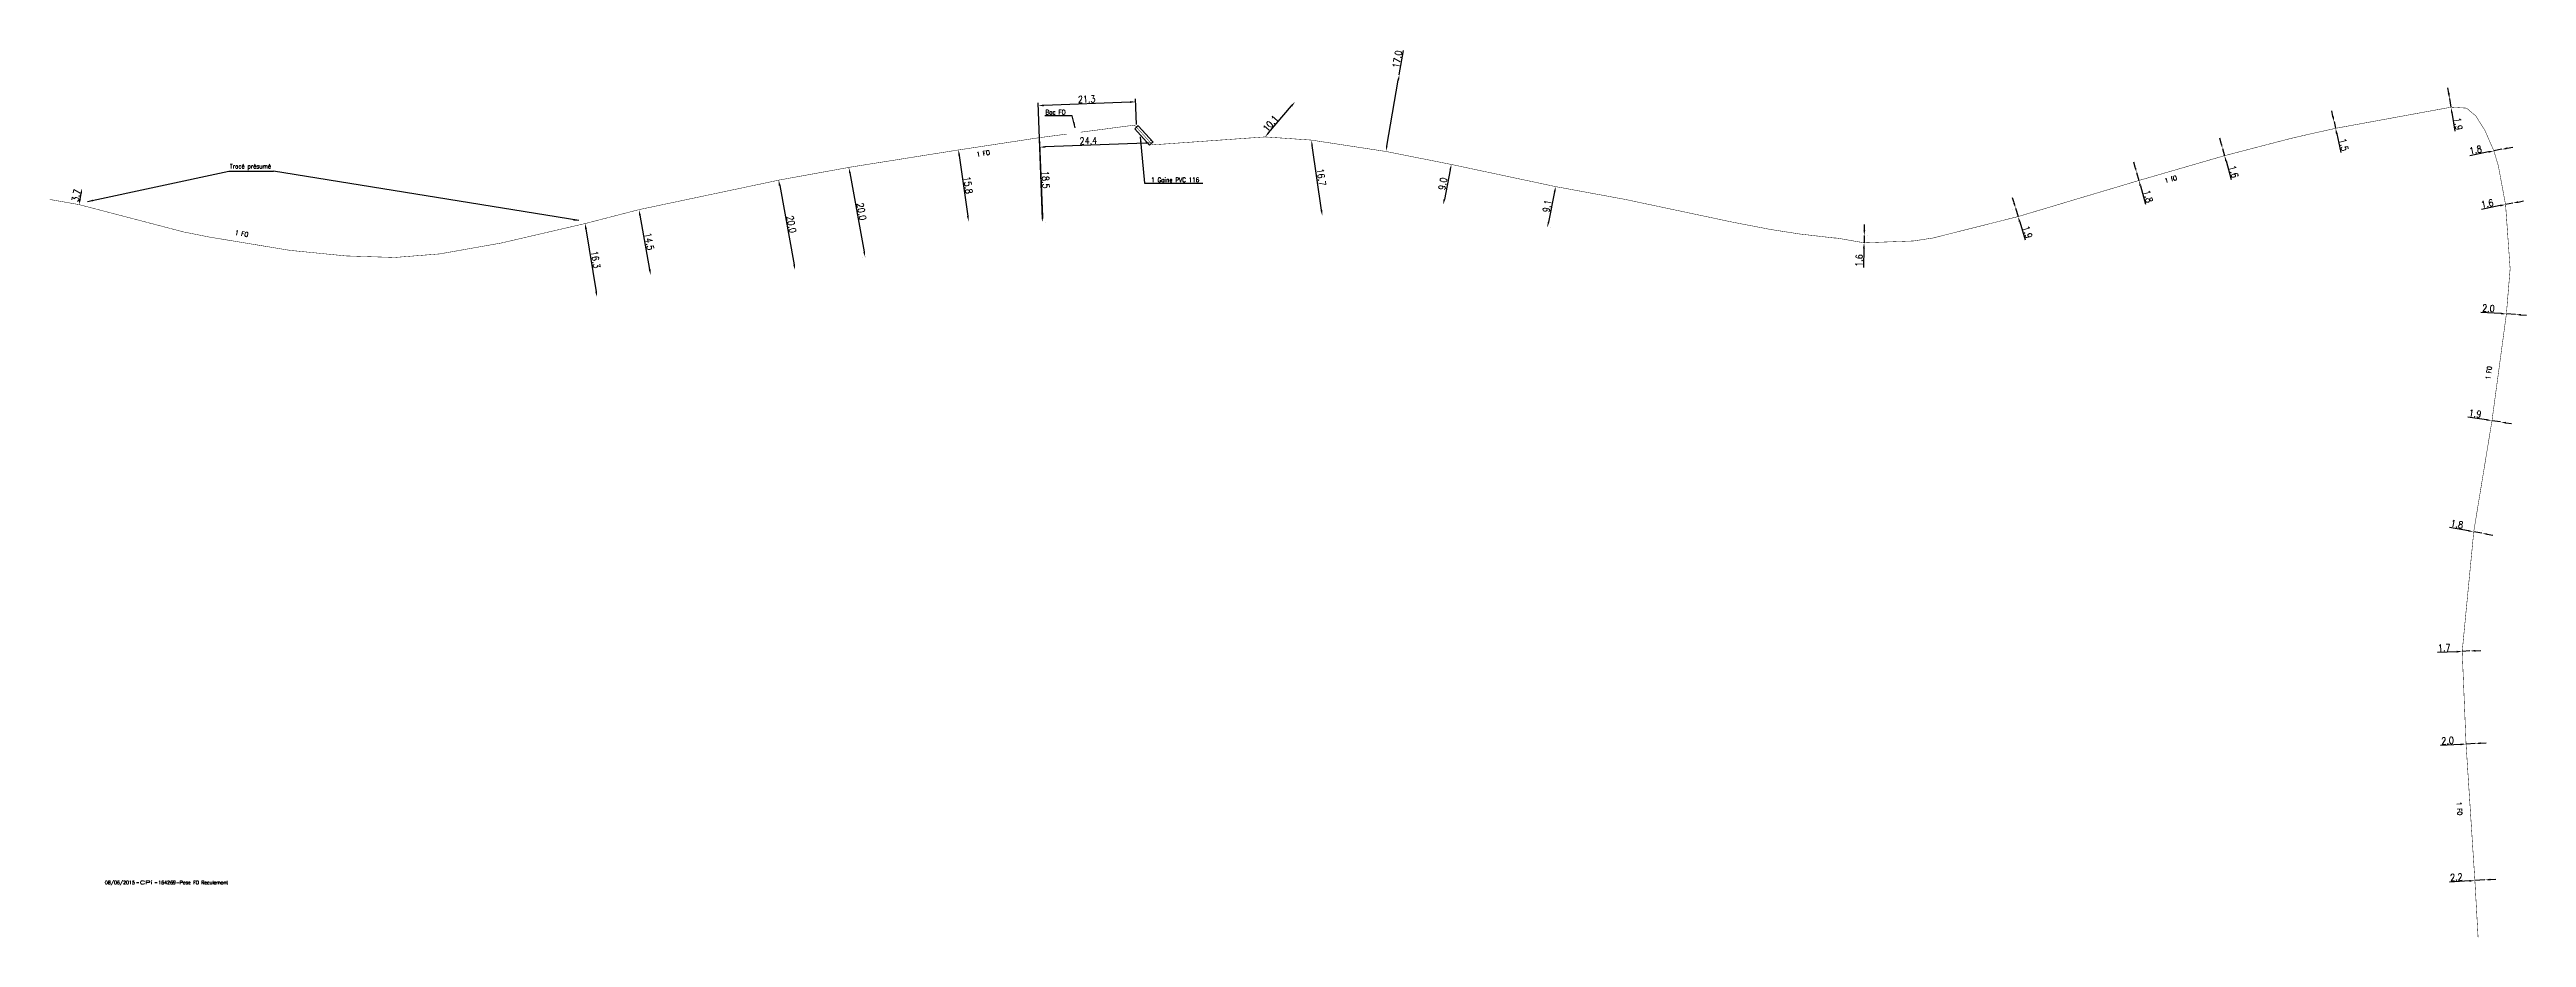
# Model space of a CAD drawing. Header units: millimetres. Extents: x 268000 to 268982, y 120000 to 120194.
# Drawn here: x 268000 to 268542, y 120000 to 120194 of the extents above; entities that cross this region are included whole.
import ezdxf
from ezdxf.enums import TextEntityAlignment as Align

# ---------------------------------------------------------------- set-up
doc = ezdxf.new("R2010")
doc.units = ezdxf.units.MM
doc.header["$PDMODE"] = 34
doc.linetypes.add('O_GAINE', pattern=[2000, 1000, 1000])
doc.layers.get('0').update_dxf_attribs({"linetype": 'CONTINUOUS'})
doc.layers.get('Defpoints').update_dxf_attribs({"linetype": 'CONTINUOUS'})
doc.layers.add('O_100', color=6, linetype='ByLayer')
doc.layers.add('O_400', color=7, linetype='CONTINUOUS')
doc.layers.add('O_910', color=7, linetype='CONTINUOUS', plot=False)
doc.styles.get("Standard").update_dxf_attribs({"font": 'romans.shx', "width": 0.85})
doc.dimstyles.get("Standard").update_dxf_attribs({"dimtxt": 1.5, "dimasz": 1.2, "dimexe": 0.625, "dimexo": 0.625, "dimgap": 0.25, "dimtad": 1, "dimdec": 1, "dimzin": 0, "dimdsep": 46, "dimtxsty": 'Standard', "dimcen": -0.5, "dimadec": 0, "dimazin": 0, "dimtfac": 1, "dimtdec": 1, "dimtmove": 0, "dimatfit": 3, "dimfxl": 0, "dimtolj": 1, "dimtzin": 0, "dimarcsym": 0})

# ---------------------------------------------------------------- blocks, each defined once
blk = doc.blocks.new('GIS_MODF')
at = {"color": 0, "linetype": 'Continuous', "flags": 128}
for points in [[(-2.26, -0.01), (-1.76, -0.01)], [(1.76, -0.01), (2.26, -0.01)]]:
    blk.add_lwpolyline(points, dxfattribs=at)
at = {"color": 0, "linetype": 'Continuous'}
blk.add_attdef('DATE', text='', height=0.75, dxfattribs=at).set_placement((-2.58, -0.39), align=Align.RIGHT)
at = {"color": 0, "linetype": 'Continuous', "width": 3.590909}
blk.add_attdef('USER', text='', height=0.75, dxfattribs=at).set_placement((-1.52, -0.39), (1.31, -0.39), align=Align.FIT)
at = {"color": 0, "linetype": 'Continuous'}
blk.add_attdef('DESC', (2.53, -0.39), '', height=0.75, dxfattribs=at)
blk = doc.blocks.new('*D0')
at = {"layer": 'Defpoints', "color": 0, "linetype": 'Continuous', "transparency": 16777216}
for p in [(268530.28, 120012.4), (268532.47, 120012.54), (268532.47, 120012.54)]:
    blk.add_point(p, dxfattribs=at)
at = {"layer": 'O_100', "color": 0, "linetype": 'Continuous', "lineweight": -2, "transparency": 16777216}
for p, q in [((268529.08, 120012.32), (268524.72, 120012.04)), ((268532.47, 120012.54), (268530.28, 120012.4)), ((268533.67, 120012.62), (268534.87, 120012.7))]:
    blk.add_line(p, q, dxfattribs=at)
at = {"layer": 'O_100', "color": 0, "linetype": 'Continuous', "transparency": 16777216}
for points in [[(268529.06, 120012.52), (268529.09, 120012.12), (268530.28, 120012.4)], [(268533.66, 120012.82), (268533.68, 120012.42), (268532.47, 120012.54)]]:
    blk.add_solid(points, dxfattribs=at)
at = {"layer": 'O_100', "color": 0, "linetype": 'Continuous', "transparency": 16777216, "insert": (268526.23, 120013.14), "char_height": 1.5, "attachment_point": 5, "rotation": 3.7531}
blk.add_mtext('\\A1;2.2', dxfattribs=at)
blk = doc.blocks.new('*D1')
at = {"layer": 'Defpoints', "color": 0, "linetype": 'Continuous', "transparency": 16777216}
for p in [(268527.51, 120062.53), (268529.21, 120062.62), (268529.21, 120062.62)]:
    blk.add_point(p, dxfattribs=at)
at = {"layer": 'O_100', "color": 0, "linetype": 'Continuous', "lineweight": -2, "transparency": 16777216}
for p, q in [((268526.32, 120062.47), (268522.13, 120062.26)), ((268529.21, 120062.62), (268527.51, 120062.53)), ((268530.41, 120062.68), (268531.61, 120062.74))]:
    blk.add_line(p, q, dxfattribs=at)
at = {"layer": 'O_100', "color": 0, "linetype": 'Continuous', "transparency": 16777216}
for points in [[(268526.31, 120062.67), (268526.33, 120062.27), (268527.51, 120062.53)], [(268530.4, 120062.88), (268530.42, 120062.48), (268529.21, 120062.62)]]:
    blk.add_solid(points, dxfattribs=at)
at = {"layer": 'O_100', "color": 0, "linetype": 'Continuous', "transparency": 16777216, "insert": (268523.57, 120063.33), "char_height": 1.5, "attachment_point": 5, "rotation": 2.9281}
blk.add_mtext('\\A1;1.7', dxfattribs=at)
blk = doc.blocks.new('*D2')
at = {"layer": 'Defpoints', "color": 0, "linetype": 'Continuous', "transparency": 16777216}
for p in [(268528.35, 120042.26), (268530.34, 120042.38), (268530.34, 120042.38)]:
    blk.add_point(p, dxfattribs=at)
at = {"layer": 'O_100', "color": 0, "linetype": 'Continuous', "lineweight": -2, "transparency": 16777216}
for p, q in [((268527.15, 120042.19), (268522.79, 120041.93)), ((268530.34, 120042.38), (268528.35, 120042.26)), ((268531.54, 120042.45), (268532.74, 120042.52))]:
    blk.add_line(p, q, dxfattribs=at)
at = {"layer": 'O_100', "color": 0, "linetype": 'Continuous', "transparency": 16777216}
for points in [[(268527.14, 120042.39), (268527.16, 120041.99), (268528.35, 120042.26)], [(268531.53, 120042.65), (268531.55, 120042.25), (268530.34, 120042.38)]]:
    blk.add_solid(points, dxfattribs=at)
at = {"layer": 'O_100', "color": 0, "linetype": 'Continuous', "transparency": 16777216, "insert": (268524.31, 120043.02), "char_height": 1.5, "attachment_point": 5, "rotation": 3.4237}
blk.add_mtext('\\A1;2.0', dxfattribs=at)
blk = doc.blocks.new('*D3')
at = {"layer": 'Defpoints', "color": 0, "linetype": 'Continuous', "transparency": 16777216}
for p in [(268530.03, 120088.7), (268531.8, 120088.39), (268531.8, 120088.39)]:
    blk.add_point(p, dxfattribs=at)
at = {"layer": 'O_100', "color": 0, "linetype": 'Continuous', "lineweight": -2, "transparency": 16777216}
for p, q in [((268528.85, 120088.91), (268524.72, 120089.63)), ((268531.8, 120088.39), (268530.03, 120088.7)), ((268530.14, 120089.32), (268530.14, 120089.32)), ((268531.91, 120089.01), (268531.91, 120089.01)), ((268532.99, 120088.18), (268534.17, 120087.98))]:
    blk.add_line(p, q, dxfattribs=at)
at = {"layer": 'O_100', "color": 0, "linetype": 'Continuous', "transparency": 16777216}
for points in [[(268528.88, 120089.1), (268528.81, 120088.71), (268530.03, 120088.7)], [(268533.02, 120088.38), (268532.95, 120087.99), (268531.8, 120088.39)]]:
    blk.add_solid(points, dxfattribs=at)
at = {"layer": 'O_100', "color": 0, "linetype": 'Continuous', "transparency": 16777216, "insert": (268526.37, 120090.36), "char_height": 1.5, "attachment_point": 5, "rotation": 350.0923}
blk.add_mtext('\\A1;1.8', dxfattribs=at)
blk = doc.blocks.new('*D4')
at = {"layer": 'Defpoints', "color": 0, "linetype": 'Continuous', "transparency": 16777216}
for p in [(268534.02, 120113), (268535.89, 120112.72), (268535.89, 120112.72)]:
    blk.add_point(p, dxfattribs=at)
at = {"layer": 'O_100', "color": 0, "linetype": 'Continuous', "lineweight": -2, "transparency": 16777216}
for p, q in [((268532.83, 120113.18), (268528.74, 120113.78)), ((268535.89, 120112.72), (268534.02, 120113)), ((268537.08, 120112.55), (268538.27, 120112.37))]:
    blk.add_line(p, q, dxfattribs=at)
at = {"layer": 'O_100', "color": 0, "linetype": 'Continuous', "transparency": 16777216}
for points in [[(268532.86, 120113.37), (268532.8, 120112.98), (268534.02, 120113)], [(268537.11, 120112.75), (268537.05, 120112.35), (268535.89, 120112.72)]]:
    blk.add_solid(points, dxfattribs=at)
at = {"layer": 'O_100', "color": 0, "linetype": 'Continuous', "transparency": 16777216, "insert": (268530.34, 120114.55), "char_height": 1.5, "attachment_point": 5, "rotation": 351.6042}
blk.add_mtext('\\A1;1.9', dxfattribs=at)
blk = doc.blocks.new('*D5')
at = {"layer": 'Defpoints', "color": 0, "linetype": 'Continuous', "transparency": 16777216}
for p in [(268537.17, 120136.35), (268539.16, 120136.22), (268539.16, 120136.22)]:
    blk.add_point(p, dxfattribs=at)
at = {"layer": 'O_100', "color": 0, "linetype": 'Continuous', "lineweight": -2, "transparency": 16777216}
for p, q in [((268535.97, 120136.42), (268531.61, 120136.69)), ((268539.16, 120136.22), (268537.17, 120136.35)), ((268540.36, 120136.15), (268541.56, 120136.07))]:
    blk.add_line(p, q, dxfattribs=at)
at = {"layer": 'O_100', "color": 0, "linetype": 'Continuous', "transparency": 16777216}
for points in [[(268535.98, 120136.62), (268535.96, 120136.22), (268537.17, 120136.35)], [(268540.37, 120136.35), (268540.35, 120135.95), (268539.16, 120136.22)]]:
    blk.add_solid(points, dxfattribs=at)
at = {"layer": 'O_100', "color": 0, "linetype": 'Continuous', "transparency": 16777216, "insert": (268533.25, 120137.59), "char_height": 1.5, "attachment_point": 5, "rotation": 356.4273}
blk.add_mtext('\\A1;2.0', dxfattribs=at)
blk = doc.blocks.new('*D6')
at = {"layer": 'Defpoints', "color": 0, "linetype": 'Continuous', "transparency": 16777216}
for p in [(268536.99, 120160.27), (268538.56, 120160.58), (268538.56, 120160.58)]:
    blk.add_point(p, dxfattribs=at)
at = {"layer": 'O_100', "color": 0, "linetype": 'Continuous', "lineweight": -2, "transparency": 16777216}
for p, q in [((268535.81, 120160.04), (268531.7, 120159.21)), ((268538.56, 120160.58), (268536.99, 120160.27)), ((268539.73, 120160.82), (268540.91, 120161.06))]:
    blk.add_line(p, q, dxfattribs=at)
at = {"layer": 'O_100', "color": 0, "linetype": 'Continuous', "transparency": 16777216}
for points in [[(268535.77, 120160.23), (268535.85, 120159.84), (268536.99, 120160.27)], [(268539.69, 120161.02), (268539.77, 120160.62), (268538.56, 120160.58)]]:
    blk.add_solid(points, dxfattribs=at)
at = {"layer": 'O_100', "color": 0, "linetype": 'Continuous', "transparency": 16777216, "insert": (268532.97, 120160.49), "char_height": 1.5, "attachment_point": 5, "rotation": 11.3202}
blk.add_mtext('\\A1;1.6', dxfattribs=at)
blk = doc.blocks.new('*D7')
at = {"layer": 'Defpoints', "color": 0, "linetype": 'Continuous', "transparency": 16777216}
for p in [(268499.49, 120178.41), (268499.49, 120178.41), (268499.82, 120176.95)]:
    blk.add_point(p, dxfattribs=at)
at = {"layer": 'O_100', "color": 0, "linetype": 'Continuous', "lineweight": -2, "transparency": 16777216}
for p, q in [((268499.23, 120179.58), (268498.98, 120180.75)), ((268499.49, 120178.41), (268499.82, 120176.95)), ((268500.07, 120175.77), (268500.98, 120171.68))]:
    blk.add_line(p, q, dxfattribs=at)
at = {"layer": 'O_100', "color": 0, "linetype": 'Continuous', "transparency": 16777216}
for points in [[(268499.43, 120179.63), (268499.04, 120179.54), (268499.49, 120178.41)], [(268500.27, 120175.82), (268499.88, 120175.73), (268499.82, 120176.95)]]:
    blk.add_solid(points, dxfattribs=at)
at = {"layer": 'O_100', "color": 0, "linetype": 'Continuous', "transparency": 16777216, "insert": (268501.63, 120173.36), "char_height": 1.5, "attachment_point": 5, "rotation": 282.4283}
blk.add_mtext('\\A1;1.5', dxfattribs=at)
blk = doc.blocks.new('*D8')
at = {"layer": 'Defpoints', "color": 0, "linetype": 'Continuous', "transparency": 16777216}
for p in [(268536.2, 120172.36), (268536.2, 120172.36), (268534.43, 120172.01)]:
    blk.add_point(p, dxfattribs=at)
at = {"layer": 'O_100', "color": 0, "linetype": 'Continuous', "lineweight": -2, "transparency": 16777216}
for p, q in [((268536.2, 120172.36), (268534.43, 120172.01)), ((268537.37, 120172.6), (268538.55, 120172.84)), ((268533.26, 120171.78), (268529.15, 120170.95))]:
    blk.add_line(p, q, dxfattribs=at)
at = {"layer": 'O_100', "color": 0, "linetype": 'Continuous', "transparency": 16777216}
for points in [[(268537.34, 120172.8), (268537.41, 120172.4), (268536.2, 120172.36)], [(268533.22, 120171.97), (268533.3, 120171.58), (268534.43, 120172.01)]]:
    blk.add_solid(points, dxfattribs=at)
at = {"layer": 'O_100', "color": 0, "linetype": 'Continuous', "transparency": 16777216, "insert": (268530.42, 120172.23), "char_height": 1.5, "attachment_point": 5, "rotation": 11.3202}
blk.add_mtext('\\A1;1.8', dxfattribs=at)
blk = doc.blocks.new('*D9')
at = {"layer": 'Defpoints', "color": 0, "linetype": 'Continuous', "transparency": 16777216}
for p in [(268524.74, 120183.45), (268524.74, 120183.45), (268525.04, 120181.57)]:
    blk.add_point(p, dxfattribs=at)
at = {"layer": 'O_100', "color": 0, "linetype": 'Continuous', "lineweight": -2, "transparency": 16777216}
for p, q in [((268524.55, 120184.64), (268524.36, 120185.82)), ((268524.74, 120183.45), (268525.04, 120181.57)), ((268525.23, 120180.39), (268525.88, 120176.31))]:
    blk.add_line(p, q, dxfattribs=at)
at = {"layer": 'O_100', "color": 0, "linetype": 'Continuous', "transparency": 16777216}
for points in [[(268524.75, 120184.67), (268524.35, 120184.6), (268524.74, 120183.45)], [(268525.43, 120180.42), (268525.03, 120180.36), (268525.04, 120181.57)]]:
    blk.add_solid(points, dxfattribs=at)
at = {"layer": 'O_100', "color": 0, "linetype": 'Continuous', "transparency": 16777216, "insert": (268526.64, 120177.92), "char_height": 1.5, "attachment_point": 5, "rotation": 279.0645}
blk.add_mtext('\\A1;1.9', dxfattribs=at)
blk = doc.blocks.new('*D10')
at = {"layer": 'Defpoints', "color": 0, "linetype": 'Continuous', "transparency": 16777216}
for p in [(268456.32, 120167.27), (268456.32, 120167.27), (268456.81, 120165.54)]:
    blk.add_point(p, dxfattribs=at)
at = {"layer": 'O_100', "color": 0, "linetype": 'Continuous', "lineweight": -2, "transparency": 16777216}
for p, q in [((268456, 120168.43), (268455.68, 120169.58)), ((268456.32, 120167.27), (268456.81, 120165.54)), ((268457.13, 120164.38), (268458.26, 120160.35))]:
    blk.add_line(p, q, dxfattribs=at)
at = {"layer": 'O_100', "color": 0, "linetype": 'Continuous', "transparency": 16777216}
for points in [[(268456.19, 120168.48), (268455.81, 120168.37), (268456.32, 120167.27)], [(268457.33, 120164.43), (268456.94, 120164.33), (268456.81, 120165.54)]]:
    blk.add_solid(points, dxfattribs=at)
at = {"layer": 'O_100', "color": 0, "linetype": 'Continuous', "transparency": 16777216, "insert": (268458.82, 120162.06), "char_height": 1.5, "attachment_point": 5, "rotation": 285.6572}
blk.add_mtext('\\A1;1.8', dxfattribs=at)
blk = doc.blocks.new('*D11')
at = {"layer": 'Defpoints', "color": 0, "linetype": 'Continuous', "transparency": 16777216}
for p in [(268475.12, 120172.51), (268475.12, 120172.51), (268475.54, 120170.97)]:
    blk.add_point(p, dxfattribs=at)
at = {"layer": 'O_100', "color": 0, "linetype": 'Continuous', "lineweight": -2, "transparency": 16777216}
for p, q in [((268474.8, 120173.67), (268474.48, 120174.83)), ((268475.12, 120172.51), (268475.54, 120170.97)), ((268475.86, 120169.81), (268476.97, 120165.77))]:
    blk.add_line(p, q, dxfattribs=at)
at = {"layer": 'O_100', "color": 0, "linetype": 'Continuous', "transparency": 16777216}
for points in [[(268474.99, 120173.72), (268474.61, 120173.62), (268475.12, 120172.51)], [(268476.05, 120169.87), (268475.67, 120169.76), (268475.54, 120170.97)]]:
    blk.add_solid(points, dxfattribs=at)
at = {"layer": 'O_100', "color": 0, "linetype": 'Continuous', "transparency": 16777216, "insert": (268477.54, 120167.48), "char_height": 1.5, "attachment_point": 5, "rotation": 285.3631}
blk.add_mtext('\\A1;1.6', dxfattribs=at)
blk = doc.blocks.new('*D12')
at = {"layer": 'Defpoints', "color": 0, "linetype": 'Continuous', "transparency": 16777216}
for p in [(268429.86, 120159.47), (268429.86, 120159.47), (268430.4, 120157.65)]:
    blk.add_point(p, dxfattribs=at)
at = {"layer": 'O_100', "color": 0, "linetype": 'Continuous', "lineweight": -2, "transparency": 16777216}
for p, q in [((268429.52, 120160.62), (268429.17, 120161.77)), ((268429.26, 120159.29), (268429.26, 120159.29)), ((268429.81, 120157.47), (268429.81, 120157.47)), ((268429.86, 120159.47), (268430.4, 120157.65)), ((268430.75, 120156.5), (268431.93, 120152.55))]:
    blk.add_line(p, q, dxfattribs=at)
at = {"layer": 'O_100', "color": 0, "linetype": 'Continuous', "transparency": 16777216}
for points in [[(268429.71, 120160.68), (268429.32, 120160.56), (268429.86, 120159.47)], [(268430.94, 120156.56), (268430.56, 120156.44), (268430.4, 120157.65)]]:
    blk.add_solid(points, dxfattribs=at)
at = {"layer": 'O_100', "color": 0, "linetype": 'Continuous', "transparency": 16777216, "insert": (268432.47, 120154.24), "char_height": 1.5, "attachment_point": 5, "rotation": 286.6578}
blk.add_mtext('\\A1;1.9', dxfattribs=at)
blk = doc.blocks.new('*D13')
at = {"layer": 'Defpoints', "color": 0, "linetype": 'Continuous', "transparency": 16777216}
for p in [(268396.72, 120151.91), (268396.76, 120153.51), (268396.76, 120153.51)]:
    blk.add_point(p, dxfattribs=at)
at = {"layer": 'O_100', "color": 0, "linetype": 'Continuous', "lineweight": -2, "transparency": 16777216}
for p, q in [((268396.78, 120154.71), (268396.81, 120155.91)), ((268396.69, 120150.71), (268396.6, 120146.52)), ((268396.76, 120153.51), (268396.72, 120151.91)), ((268397.35, 120151.9), (268397.35, 120151.9)), ((268397.38, 120153.5), (268397.38, 120153.5))]:
    blk.add_line(p, q, dxfattribs=at)
at = {"layer": 'O_100', "color": 0, "linetype": 'Continuous', "transparency": 16777216}
for points in [[(268396.49, 120150.72), (268396.89, 120150.71), (268396.72, 120151.91)], [(268396.58, 120154.71), (268396.98, 120154.7), (268396.76, 120153.51)]]:
    blk.add_solid(points, dxfattribs=at)
at = {"layer": 'O_100', "color": 0, "linetype": 'Continuous', "transparency": 16777216, "insert": (268395.63, 120148.04), "char_height": 1.5, "attachment_point": 5, "rotation": 88.6855}
blk.add_mtext('\\A1;1.6', dxfattribs=at)
blk = doc.blocks.new('*D14')
at = {"layer": 'Defpoints', "color": 0, "linetype": 'Continuous', "transparency": 16777216}
for p in [(268275.85, 120174.38), (268275.85, 120174.38), (268278.24, 120157.85)]:
    blk.add_point(p, dxfattribs=at)
at = {"layer": 'O_100', "color": 0, "linetype": 'Continuous', "lineweight": -2, "transparency": 16777216}
blk.add_line((268278.07, 120159.04), (268276.02, 120173.19), dxfattribs=at)
at = {"layer": 'O_100', "color": 0, "linetype": 'Continuous', "transparency": 16777216}
for points in [[(268276.22, 120173.22), (268275.83, 120173.16), (268275.85, 120174.38)], [(268278.27, 120159.07), (268277.87, 120159.01), (268278.24, 120157.85)]]:
    blk.add_solid(points, dxfattribs=at)
at = {"layer": 'O_100', "color": 0, "linetype": 'Continuous', "transparency": 16777216, "insert": (268278.04, 120166.26), "char_height": 1.5, "attachment_point": 5, "rotation": 278.2244}
blk.add_mtext('\\A1;16.7', dxfattribs=at)
blk = doc.blocks.new('*D15')
at = {"layer": 'Defpoints', "color": 0, "linetype": 'Continuous', "transparency": 16777216}
for p in [(268272.29, 120182.76), (268272.29, 120182.76), (268265.74, 120175.07)]:
    blk.add_point(p, dxfattribs=at)
at = {"layer": 'O_100', "color": 0, "linetype": 'Continuous', "lineweight": -2, "transparency": 16777216}
blk.add_line((268266.52, 120175.99), (268271.52, 120181.85), dxfattribs=at)
at = {"layer": 'O_100', "color": 0, "linetype": 'Continuous', "transparency": 16777216}
for points in [[(268271.36, 120181.98), (268271.67, 120181.72), (268272.29, 120182.76)], [(268266.37, 120176.12), (268266.67, 120175.86), (268265.74, 120175.07)]]:
    blk.add_solid(points, dxfattribs=at)
at = {"layer": 'O_100', "color": 0, "linetype": 'Continuous', "transparency": 16777216, "insert": (268266.93, 120178.01), "char_height": 1.5, "attachment_point": 5, "rotation": 49.552}
blk.add_mtext('\\A1;10.1', dxfattribs=at)
blk = doc.blocks.new('*D16')
at = {"layer": 'Defpoints', "color": 0, "linetype": 'Continuous', "transparency": 16777216}
for p in [(268306.46, 120169.05), (268304.7, 120160.22), (268304.7, 120160.22)]:
    blk.add_point(p, dxfattribs=at)
at = {"layer": 'O_100', "color": 0, "linetype": 'Continuous', "lineweight": -2, "transparency": 16777216}
blk.add_line((268306.23, 120167.87), (268304.94, 120161.4), dxfattribs=at)
at = {"layer": 'O_100', "color": 0, "linetype": 'Continuous', "transparency": 16777216}
for points in [[(268306.03, 120167.91), (268306.42, 120167.83), (268306.46, 120169.05)], [(268304.74, 120161.44), (268305.13, 120161.36), (268304.7, 120160.22)]]:
    blk.add_solid(points, dxfattribs=at)
at = {"layer": 'O_100', "color": 0, "linetype": 'Continuous', "transparency": 16777216, "insert": (268304.6, 120164.83), "char_height": 1.5, "attachment_point": 5, "rotation": 78.7275}
blk.add_mtext('\\A1;9.0', dxfattribs=at)
blk = doc.blocks.new('*D17')
at = {"layer": 'Defpoints', "color": 0, "linetype": 'Continuous', "transparency": 16777216}
for p in [(268329.28, 120164.2), (268327.47, 120155.28), (268327.47, 120155.28)]:
    blk.add_point(p, dxfattribs=at)
at = {"layer": 'O_100', "color": 0, "linetype": 'Continuous', "lineweight": -2, "transparency": 16777216}
for p, q in [((268329.04, 120163.03), (268327.71, 120156.46)), ((268329.9, 120164.08), (268329.9, 120164.08)), ((268328.09, 120155.16), (268328.09, 120155.16))]:
    blk.add_line(p, q, dxfattribs=at)
at = {"layer": 'O_100', "color": 0, "linetype": 'Continuous', "transparency": 16777216}
for points in [[(268328.85, 120163.07), (268329.24, 120162.99), (268329.28, 120164.2)], [(268327.52, 120156.5), (268327.91, 120156.42), (268327.47, 120155.28)]]:
    blk.add_solid(points, dxfattribs=at)
at = {"layer": 'O_100', "color": 0, "linetype": 'Continuous', "transparency": 16777216, "insert": (268327.4, 120159.94), "char_height": 1.5, "attachment_point": 5, "rotation": 78.535}
blk.add_mtext('\\A1;9.1', dxfattribs=at)
blk = doc.blocks.new('*D18')
at = {"layer": 'Defpoints', "color": 0, "linetype": 'Continuous', "transparency": 16777216}
for p in [(268117.06, 120156.12), (268119.67, 120140.03), (268119.67, 120140.03)]:
    blk.add_point(p, dxfattribs=at)
at = {"layer": 'O_100', "color": 0, "linetype": 'Continuous', "lineweight": -2, "transparency": 16777216}
blk.add_line((268117.25, 120154.93), (268119.48, 120141.21), dxfattribs=at)
at = {"layer": 'O_100', "color": 0, "linetype": 'Continuous', "transparency": 16777216}
for points in [[(268117.45, 120154.96), (268117.05, 120154.9), (268117.06, 120156.12)], [(268119.67, 120141.24), (268119.28, 120141.18), (268119.67, 120140.03)]]:
    blk.add_solid(points, dxfattribs=at)
at = {"layer": 'O_100', "color": 0, "linetype": 'Continuous', "transparency": 16777216, "insert": (268119.35, 120148.23), "char_height": 1.5, "attachment_point": 5, "rotation": 279.2193}
blk.add_mtext('\\A1;16.3', dxfattribs=at)
blk = doc.blocks.new('*D19')
at = {"layer": 'Defpoints', "color": 0, "linetype": 'Continuous', "transparency": 16777216}
for p in [(268128.82, 120159.16), (268131.38, 120144.89), (268131.38, 120144.89)]:
    blk.add_point(p, dxfattribs=at)
at = {"layer": 'O_100', "color": 0, "linetype": 'Continuous', "lineweight": -2, "transparency": 16777216}
blk.add_line((268129.04, 120157.98), (268131.17, 120146.07), dxfattribs=at)
at = {"layer": 'O_100', "color": 0, "linetype": 'Continuous', "transparency": 16777216}
for points in [[(268129.23, 120158.01), (268128.84, 120157.94), (268128.82, 120159.16)], [(268131.37, 120146.1), (268130.97, 120146.03), (268131.38, 120144.89)]]:
    blk.add_solid(points, dxfattribs=at)
at = {"layer": 'O_100', "color": 0, "linetype": 'Continuous', "transparency": 16777216, "insert": (268131.09, 120152.2), "char_height": 1.5, "attachment_point": 5, "rotation": 280.1534}
blk.add_mtext('\\A1;14.5', dxfattribs=at)
blk = doc.blocks.new('*D20')
at = {"layer": 'Defpoints', "color": 0, "linetype": 'Continuous', "transparency": 16777216}
for p in [(268159.39, 120165.62), (268162.97, 120145.94), (268162.97, 120145.94)]:
    blk.add_point(p, dxfattribs=at)
at = {"layer": 'O_100', "color": 0, "linetype": 'Continuous', "lineweight": -2, "transparency": 16777216}
blk.add_line((268159.61, 120164.44), (268162.76, 120147.12), dxfattribs=at)
at = {"layer": 'O_100', "color": 0, "linetype": 'Continuous', "transparency": 16777216}
for points in [[(268159.81, 120164.47), (268159.41, 120164.4), (268159.39, 120165.62)], [(268162.96, 120147.16), (268162.56, 120147.08), (268162.97, 120145.94)]]:
    blk.add_solid(points, dxfattribs=at)
at = {"layer": 'O_100', "color": 0, "linetype": 'Continuous', "transparency": 16777216, "insert": (268162.17, 120155.96), "char_height": 1.5, "attachment_point": 5, "rotation": 280.312}
blk.add_mtext('\\A1;20.0', dxfattribs=at)
blk = doc.blocks.new('*D21')
at = {"layer": 'Defpoints', "color": 0, "linetype": 'Continuous', "transparency": 16777216}
for p in [(268174.72, 120168.4), (268178.3, 120148.73), (268178.3, 120148.73)]:
    blk.add_point(p, dxfattribs=at)
at = {"layer": 'O_100', "color": 0, "linetype": 'Continuous', "lineweight": -2, "transparency": 16777216}
for p, q in [((268174.1, 120168.29), (268174.1, 120168.29)), ((268174.93, 120167.22), (268178.09, 120149.91)), ((268177.69, 120148.61), (268177.69, 120148.61))]:
    blk.add_line(p, q, dxfattribs=at)
at = {"layer": 'O_100', "color": 0, "linetype": 'Continuous', "transparency": 16777216}
for points in [[(268175.13, 120167.26), (268174.74, 120167.19), (268174.72, 120168.4)], [(268178.28, 120149.94), (268177.89, 120149.87), (268178.3, 120148.73)]]:
    blk.add_solid(points, dxfattribs=at)
at = {"layer": 'O_100', "color": 0, "linetype": 'Continuous', "transparency": 16777216, "insert": (268177.49, 120158.74), "char_height": 1.5, "attachment_point": 5, "rotation": 280.312}
blk.add_mtext('\\A1;20.0', dxfattribs=at)
blk = doc.blocks.new('*D22')
at = {"layer": 'Defpoints', "color": 0, "linetype": 'Continuous', "transparency": 16777216}
for p in [(268198.7, 120172.22), (268200.91, 120156.57), (268200.91, 120156.57)]:
    blk.add_point(p, dxfattribs=at)
at = {"layer": 'O_100', "color": 0, "linetype": 'Continuous', "lineweight": -2, "transparency": 16777216}
blk.add_line((268198.87, 120171.03), (268200.74, 120157.76), dxfattribs=at)
at = {"layer": 'O_100', "color": 0, "linetype": 'Continuous', "transparency": 16777216}
for points in [[(268199.07, 120171.06), (268198.67, 120171), (268198.7, 120172.22)], [(268200.94, 120157.79), (268200.54, 120157.73), (268200.91, 120156.57)]]:
    blk.add_solid(points, dxfattribs=at)
at = {"layer": 'O_100', "color": 0, "linetype": 'Continuous', "transparency": 16777216, "insert": (268200.79, 120164.53), "char_height": 1.5, "attachment_point": 5, "rotation": 278.0134}
blk.add_mtext('\\A1;15.8', dxfattribs=at)
blk = doc.blocks.new('*D23')
at = {"layer": 'Defpoints', "color": 0, "linetype": 'Continuous', "transparency": 16777216}
for p in [(268216.4, 120174.91), (268217.12, 120156.42), (268217.12, 120156.42)]:
    blk.add_point(p, dxfattribs=at)
at = {"layer": 'O_100', "color": 0, "linetype": 'Continuous', "lineweight": -2, "transparency": 16777216}
for p, q in [((268216.45, 120173.71), (268217.08, 120157.62)), ((268217.03, 120174.93), (268217.03, 120174.93)), ((268217.75, 120156.45), (268217.75, 120156.45))]:
    blk.add_line(p, q, dxfattribs=at)
at = {"layer": 'O_100', "color": 0, "linetype": 'Continuous', "transparency": 16777216}
for points in [[(268216.65, 120173.72), (268216.25, 120173.7), (268216.4, 120174.91)], [(268217.28, 120157.63), (268216.88, 120157.61), (268217.12, 120156.42)]]:
    blk.add_solid(points, dxfattribs=at)
at = {"layer": 'O_100', "color": 0, "linetype": 'Continuous', "transparency": 16777216, "insert": (268217.76, 120165.7), "char_height": 1.5, "attachment_point": 5, "rotation": 272.2352}
blk.add_mtext('\\A1;18.5', dxfattribs=at)
blk = doc.blocks.new('*D24')
at = {"layer": 'Defpoints', "color": 0, "linetype": 'Continuous', "transparency": 16777216}
for p in [(268007.08, 120163.9), (268007.08, 120163.9), (268006.4, 120160.27)]:
    blk.add_point(p, dxfattribs=at)
at = {"layer": 'O_100', "color": 0, "linetype": 'Continuous', "lineweight": -2, "transparency": 16777216}
blk.add_line((268006.62, 120161.45), (268006.86, 120162.73), dxfattribs=at)
at = {"layer": 'O_100', "color": 0, "linetype": 'Continuous', "transparency": 16777216}
for points in [[(268006.42, 120161.49), (268006.82, 120161.41), (268006.4, 120160.27)], [(268006.66, 120162.76), (268007.06, 120162.69), (268007.08, 120163.9)]]:
    blk.add_solid(points, dxfattribs=at)
at = {"layer": 'O_100', "color": 0, "linetype": 'Continuous', "transparency": 16777216, "insert": (268005.76, 120162.27), "char_height": 1.5, "attachment_point": 5, "rotation": 79.3149}
blk.add_mtext('\\A1;3.7', dxfattribs=at)
blk = doc.blocks.new('*D25')
at = {"layer": 'Defpoints', "color": 0, "linetype": 'Continuous', "transparency": 16777216}
for p in [(268216.13, 120181.91), (268237.63, 120177.18), (268217.12, 120156.42)]:
    blk.add_point(p, dxfattribs=at)
at = {"layer": 'O_100', "color": 0, "linetype": 'Continuous', "lineweight": -2, "transparency": 16777216}
for p, q in [((268237.6, 120177.81), (268237.39, 120183.37)), ((268217.1, 120157.05), (268216.1, 120182.54)), ((268236.21, 120182.7), (268217.33, 120181.96))]:
    blk.add_line(p, q, dxfattribs=at)
at = {"layer": 'O_100', "color": 0, "linetype": 'Continuous', "transparency": 16777216}
for points in [[(268217.32, 120182.16), (268217.33, 120181.76), (268216.13, 120181.91)], [(268236.2, 120182.9), (268236.22, 120182.5), (268237.41, 120182.75)]]:
    blk.add_solid(points, dxfattribs=at)
at = {"layer": 'O_100', "color": 0, "linetype": 'Continuous', "transparency": 16777216, "insert": (268226.73, 120183.33), "char_height": 1.5, "attachment_point": 5, "rotation": 2.2352}
blk.add_mtext('\\A1;21.3', dxfattribs=at)
blk = doc.blocks.new('*D26')
at = {"layer": 'Defpoints', "color": 0, "linetype": 'Continuous', "transparency": 16777216}
for p in [(268216.48, 120172.83), (268240.87, 120173.6), (268217.12, 120156.42)]:
    blk.add_point(p, dxfattribs=at)
at = {"layer": 'O_100', "color": 0, "linetype": 'Continuous', "lineweight": -2, "transparency": 16777216}
for p, q in [((268217.1, 120157.05), (268216.46, 120173.45)), ((268239.67, 120173.73), (268217.68, 120172.87)), ((268240.85, 120174.22), (268240.84, 120174.4))]:
    blk.add_line(p, q, dxfattribs=at)
at = {"layer": 'O_100', "color": 0, "linetype": 'Continuous', "transparency": 16777216}
for points in [[(268217.67, 120173.07), (268217.69, 120172.67), (268216.48, 120172.83)], [(268239.66, 120173.93), (268239.67, 120173.53), (268240.86, 120173.78)]]:
    blk.add_solid(points, dxfattribs=at)
at = {"layer": 'O_100', "color": 0, "linetype": 'Continuous', "transparency": 16777216, "insert": (268227.09, 120174.24), "char_height": 1.5, "attachment_point": 5, "rotation": 2.2352}
blk.add_mtext('\\A1;24.4', dxfattribs=at)
blk = doc.blocks.new('*D28')
at = {"layer": 'Defpoints', "color": 0, "linetype": 'Continuous', "transparency": 16777216}
for p in [(268295.07, 120188.64), (268295.07, 120188.64), (268292.15, 120171.89)]:
    blk.add_point(p, dxfattribs=at)
at = {"layer": 'O_100', "color": 0, "linetype": 'Continuous', "lineweight": -2, "transparency": 16777216}
for p, q in [((268295.07, 120188.64), (268296, 120193.96)), ((268292.36, 120173.07), (268294.87, 120187.46)), ((268291.54, 120172), (268291.54, 120172))]:
    blk.add_line(p, q, dxfattribs=at)
at = {"layer": 'O_100', "color": 0, "linetype": 'Continuous', "transparency": 16777216}
for points in [[(268294.67, 120187.49), (268295.06, 120187.42), (268295.07, 120188.64)], [(268292.16, 120173.11), (268292.55, 120173.04), (268292.15, 120171.89)]]:
    blk.add_solid(points, dxfattribs=at)
at = {"layer": 'O_100', "color": 0, "linetype": 'Continuous', "transparency": 16777216, "insert": (268294.65, 120192.06), "char_height": 1.5, "attachment_point": 5, "rotation": 80.1082}
blk.add_mtext('\\A1;17.0', dxfattribs=at)

msp = doc.modelspace()

# ---------------------------------------------------------------- linework, layer by layer
at = {"layer": 'O_100', "linetype": 'O_GAINE', "ltscale": 0.5}
msp.add_lwpolyline([(268225.4, 120176.1, 0.1, 0.1, 0), (268225.4, 120176.1, 0.1, 0.1, 0), (268236.94, 120177.62, 0.1, 0.1, -0.246445), (268237.38, 120177.46, 0.1, 0.1, 0), (268237.63, 120177.18, 0.1, 0.1, 0), (268240.87, 120173.6, 0.1, 0.1, 0), (268240.95, 120173.51, 0.1, 0.1, 0.230441), (268241.35, 120173.35, 0.1, 0.1, 0), (268265.71, 120175.07, 0.1, 0.1, -0.034731), (268265.78, 120175.07, 0.1, 0.1, 0), (268275.85, 120174.38, 0.1, 0.1, 0), (268292.15, 120171.89, 0.1, 0.1, 0), (268306.46, 120169.05, 0.1, 0.1, 0), (268329.28, 120164.2, 0.1, 0.1, 0.006759), (268329.29, 120164.2, 0.1, 0.1, 0), (268344.48, 120161.4, 0.1, 0.1, 0), (268368.04, 120156.41, 0.1, 0.1, 0), (268376.36, 120154.81, 0.1, 0.1, 0), (268382.72, 120153.83, 0.1, 0.1, 0), (268390.11, 120152.97, 0.1, 0.1, 0), (268390.82, 120152.94, 0.1, 0.1, 0), (268396.67, 120151.92, 0.1, 0.1, 0.052223), (268396.77, 120151.91, 0.1, 0.1, 0), (268407.5, 120152.31, 0.1, 0.1, 0), (268411.78, 120152.96, 0.1, 0.1, 0), (268430.4, 120157.65, 0.1, 0.1, 0), (268456.81, 120165.54, 0.1, 0.1, 0), (268475.54, 120170.97, 0.1, 0.1, 0), (268489.8, 120174.68, 0.1, 0.1, 0), (268493.91, 120175.64, 0.1, 0.1, 0), (268499.82, 120176.95, 0.1, 0.1, 0), (268525.04, 120181.57, 0.1, 0.1, 0), (268528.47, 120181.37, 0.1, 0.1, 0), (268530.48, 120179.66, 0.1, 0.1, 0), (268532.51, 120176.43, 0.1, 0.1, 0), (268534.43, 120172.01, 0.1, 0.1, 0), (268535.39, 120168.83, 0.1, 0.1, 0), (268536.99, 120160.27, 0.1, 0.1, 0), (268537.99, 120146.23, 0.1, 0.1, 0), (268537.17, 120136.35, 0.1, 0.1, 0), (268534.02, 120113, 0.1, 0.1, 0), (268530.03, 120088.72, 0.1, 0.1, 0.016645), (268530.03, 120088.68, 0.1, 0.1, 0), (268527.51, 120062.53, 0.1, 0.1, 0), (268528.35, 120042.26, 0.1, 0.1, 0), (268530.28, 120012.4, 0.1, 0.1, 0), (268530.98, 120000, 0, 0, 0)], format="xyseb", dxfattribs=at)
at = {"layer": 'O_100', "linetype": 'O_GAINE', "ltscale": 0.5, "const_width": 0.1}
msp.add_lwpolyline([(268000, 120161.39), (268006.38, 120160.27, -0.020522), (268006.42, 120160.26), (268029.37, 120154.26), (268034.93, 120153.16), (268052.5, 120150.26), (268064.73, 120149.04), (268075.42, 120148.7), (268085.26, 120149.48), (268098.66, 120151.85), (268117.05, 120156.12, 0.006323), (268117.06, 120156.12), (268128.81, 120159.16, -0.011242), (268128.83, 120159.16), (268159.39, 120165.61, -0.007036), (268159.4, 120165.62), (268174.71, 120168.4, -0.005595), (268174.73, 120168.41), (268198.7, 120172.22, -0.001646), (268198.71, 120172.22), (268216.4, 120174.91, -0.004995), (268216.41, 120174.91), (268222.43, 120175.7)], format="xyb", dxfattribs=at)
at = {"layer": 'O_400', "color": 7, "linetype": 'CONTINUOUS'}
for p, q in [((268237.26, 120176.85), (268237.63, 120177.18)), ((268237.26, 120176.85), (268240.5, 120173.26)), ((268238, 120177.52), (268237.63, 120177.18)), ((268238, 120177.52), (268241.24, 120173.93)), ((268240.5, 120173.26), (268240.87, 120173.6)), ((268241.24, 120173.93), (268240.87, 120173.6))]:
    msp.add_line(p, q, dxfattribs=at)

# ---------------------------------------------------------------- block references
at = {"layer": 'O_910'}
ref = msp.add_blockref('GIS_MODF', (268021.2, 120012), dxfattribs=at)
ref.add_attrib('DATE', '08/06/2015', dxfattribs={"layer": '0', "color": 0, "linetype": 'Continuous', "height": 0.75}).set_placement((268018.61, 120011.61), align=Align.RIGHT)
ref.add_attrib('USER', 'CPi', dxfattribs={"layer": '0', "color": 0, "linetype": 'Continuous', "height": 0.75, "width": 1.680851}).set_placement((268019.68, 120011.61), (268022.5, 120011.61), align=Align.FIT)
ref.add_attrib('DESC', '164269-Pose FO Reculemont', (268023.72, 120011.61), dxfattribs={"layer": '0', "color": 0, "linetype": 'Continuous', "height": 0.75})

# ---------------------------------------------------------------- texts
at = {"layer": 'O_100', "linetype": 'O_GAINE', "width": 0.85}
for s, rotation, p in [('1 FO', 8.6526, (268202.75, 120170.75)), ('1 fO', 14.1881, (268462.6, 120165.01)), ('1 FO', 350.6159, (268040.44, 120153.67)), ('1 FO', 82.3107, (268533.62, 120121.94)), ('1 FO', 273.6928, (268526.31, 120029.57))]:
    msp.add_text(s, height=1, rotation=rotation, dxfattribs=at).set_placement(p)
at = {"layer": 'O_100', "linetype": 'Continuous', "char_height": 1}
for s, insert, attachment_point in [('Bac FO', (268222.12, 120180.47), 6), ('Tracé présumé', (268039.39, 120168.48), 4)]:
    msp.add_mtext(s, dxfattribs=dict(at, insert=insert, attachment_point=attachment_point))
at = {"layer": 'O_400', "insert": (268240.85, 120165.67), "char_height": 1, "attachment_point": 4}
msp.add_mtext('1 Gaine PVC 116 ', dxfattribs=at)

# ---------------------------------------------------------------- dimensions: what is measured, and where the dimension line sits
at = {"layer": 'O_100', "linetype": 'Continuous'}
for base, p1, p2, angle, picture, middle in [((268295.07, 120188.64), (268292.15, 120171.89), (268295.07, 120188.64), 260.1082, '*D28', (268295.64, 120191.89)), ((268216.13, 120181.91), (268237.63, 120177.18), (268217.12, 120156.42), 2.2352, '*D25', (268226.77, 120182.33)), ((268524.74, 120183.45), (268525.04, 120181.57), (268524.74, 120183.45), 279.0645, '*D9', (268525.65, 120177.76)), ((268272.29, 120182.76), (268265.74, 120175.07), (268272.29, 120182.76), 229.552, '*D15', (268267.69, 120177.36)), ((268499.49, 120178.41), (268499.82, 120176.95), (268499.49, 120178.41), 282.4283, '*D7', (268500.65, 120173.14)), ((268200.91, 120156.57), (268198.7, 120172.22), (268200.91, 120156.57), 98.0134, '*D22', (268199.8, 120164.39)), ((268217.12, 120156.42), (268216.4, 120174.91), (268217.12, 120156.42), 92.2352, '*D23', (268216.76, 120165.67)), ((268216.48, 120172.83), (268240.87, 120173.6), (268217.12, 120156.42), 2.2352, '*D26', (268227.13, 120173.24)), ((268275.85, 120174.38), (268278.24, 120157.85), (268275.85, 120174.38), 278.2244, '*D14', (268277.05, 120166.12)), ((268475.12, 120172.51), (268475.54, 120170.97), (268475.12, 120172.51), 285.3631, '*D11', (268476.57, 120167.22)), ((268536.2, 120172.36), (268534.43, 120172.01), (268536.2, 120172.36), 191.3202, '*D8', (268530.61, 120171.25)), ((268178.3, 120148.73), (268174.72, 120168.4), (268178.3, 120148.73), 100.312, '*D21', (268176.51, 120158.57)), ((268304.7, 120160.22), (268306.46, 120169.05), (268304.7, 120160.22), 78.7275, '*D16', (268305.58, 120164.64)), ((268456.32, 120167.27), (268456.81, 120165.54), (268456.32, 120167.27), 285.6572, '*D10', (268457.86, 120161.79)), ((268007.08, 120163.9), (268006.4, 120160.27), (268007.08, 120163.9), 259.3149, '*D24', (268006.74, 120162.09)), ((268162.97, 120145.94), (268159.39, 120165.62), (268162.97, 120145.94), 100.312, '*D20', (268161.18, 120155.78)), ((268327.47, 120155.28), (268329.28, 120164.2), (268327.47, 120155.28), 78.535, '*D17', (268328.38, 120159.74)), ((268429.86, 120159.47), (268430.4, 120157.65), (268429.86, 120159.47), 286.6578, '*D12', (268431.51, 120153.95)), ((268538.56, 120160.58), (268536.99, 120160.27), (268538.56, 120160.58), 191.3202, '*D6', (268533.17, 120159.51)), ((268119.67, 120140.03), (268117.06, 120156.12), (268119.67, 120140.03), 99.2193, '*D18', (268118.36, 120148.07)), ((268131.38, 120144.89), (268128.82, 120159.16), (268131.38, 120144.89), 100.1534, '*D19', (268130.1, 120152.02)), ((268396.76, 120153.51), (268396.72, 120151.91), (268396.76, 120153.51), 268.6855, '*D13', (268396.63, 120148.02)), ((268539.16, 120136.22), (268537.17, 120136.35), (268539.16, 120136.22), 176.4273, '*D5', (268533.19, 120136.6)), ((268535.89, 120112.72), (268534.02, 120113), (268535.89, 120112.72), 171.6042, '*D4', (268530.19, 120113.56)), ((268531.8, 120088.39), (268530.03, 120088.7), (268531.8, 120088.39), 170.0923, '*D3', (268526.19, 120089.37)), ((268529.21, 120062.62), (268527.51, 120062.53), (268529.21, 120062.62), 182.9281, '*D1', (268523.62, 120062.34)), ((268530.34, 120042.38), (268528.35, 120042.26), (268530.34, 120042.38), 183.4237, '*D2', (268524.37, 120042.02)), ((268532.47, 120012.54), (268530.28, 120012.4), (268532.47, 120012.54), 183.7531, '*D0', (268526.3, 120012.14))]:
    dim = msp.add_linear_dim(base=base, p1=p1, p2=p2, angle=angle, dimstyle='Standard', dxfattribs=at)
    dim.commit()
    dim.dimension.update_dxf_attribs({"geometry": picture, "text_midpoint": middle, "dimtype": 160})

# ---------------------------------------------------------------- leaders
at = {"layer": 'O_100', "linetype": 'Continuous', "annotation_type": 0, "has_hookline": 1}
for points, hookline_direction, text_width in [([(268224.21, 120177.06), (268223.57, 120179.72), (268222.37, 120179.72)], 1, 4.53), ([(268008.25, 120160.92), (268039.14, 120167.56)], 0, 9.51)]:
    msp.add_leader(points, dimstyle='Standard', dxfattribs=dict(at, hookline_direction=hookline_direction, text_width=text_width))
at = {"layer": 'O_100', "linetype": 'Continuous'}
msp.add_leader([(268115.68, 120156.76), (268048.9, 120167.56)], dimstyle='Standard', dxfattribs=at)
at = {"layer": 'O_400', "annotation_type": 0, "has_hookline": 1, "hookline_direction": 0, "text_width": 11.29}
msp.add_leader([(268238.45, 120175.12), (268239.4, 120164.92), (268240.6, 120164.92)], dimstyle='Standard', dxfattribs=at)

doc.saveas('drawing.dxf')
